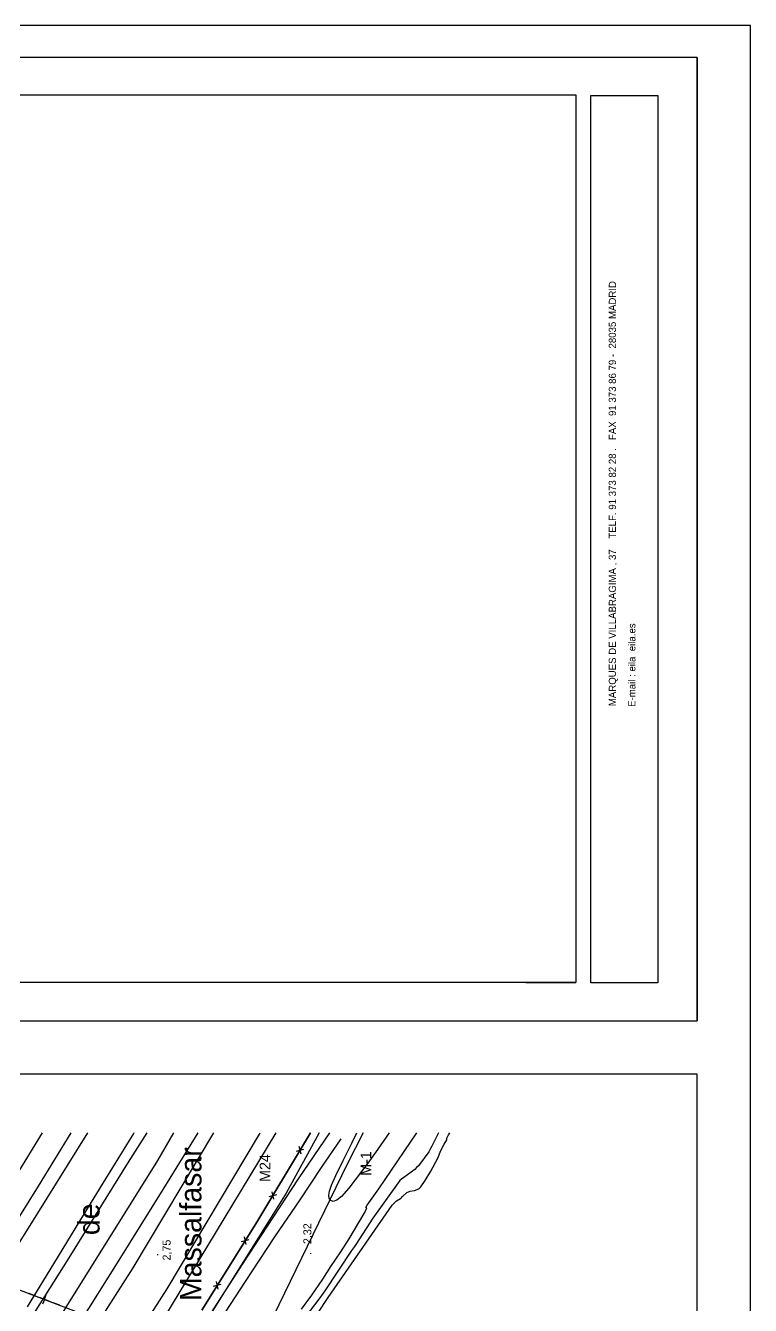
# Model space of a CAD drawing. Extents: x 731654 to 732244, y 4380181 to 4381208.
# Drawn here: x 732108.2 to 732244, y 4380967.7 to 4381207.5 of the extents above; entities that cross this region are included whole.
import ezdxf
from ezdxf.enums import TextEntityAlignment as Align

# ---------------------------------------------------------------- set-up
doc = ezdxf.new("R2010")
doc.units = 0
doc.linetypes.add('DASHED', pattern=[0])
doc.linetypes.add('HIDDEN', pattern=[0])
doc.layers.get('0').update_dxf_attribs({"linetype": 'CONTINUOUS'})
for name, color, linetype in [('1', 7, 'CONTINUOUS'), ('14', 7, 'CONTINUOUS'), ('24', 7, 'CONTINUOUS'), ('25', 7, 'CONTINUOUS'), ('39', 7, 'CONTINUOUS'), ('40', 7, 'CONTINUOUS'), ('44', 7, 'CONTINUOUS'), ('48', 7, 'CONTINUOUS'), ('50', 7, 'CONTINUOUS'), ('56', 7, 'CONTINUOUS'), ('8', 7, 'CONTINUOUS'), ('9', 7, 'CONTINUOUS'), ('PATTERN_CLASS', 7, 'CONTINUOUS')]:
    doc.layers.add(name, color=color, linetype=linetype)

msp = doc.modelspace()

# ---------------------------------------------------------------- linework, layer by layer
at = {"color": 0, "linetype": 'CONTINUOUS'}
for p, q in [((732234, 4381201.5), (732234, 4381021)), ((732201.9, 4381028.19), (732211.32, 4381028.19))]:
    msp.add_line(p, q, dxfattribs=at)
for points in [[(732211.32, 4381028.19), (732008.53, 4381028.19), (732008.53, 4381194.5), (732211.32, 4381194.5)], [(732214.08, 4381028.12), (732214.08, 4381194.41), (732226.66, 4381194.41), (732226.66, 4381028.12)]]:
    msp.add_lwpolyline(points, close=True, dxfattribs=at)
at = {"layer": '1', "color": 0, "linetype": 'CONTINUOUS'}
for p, q in [((732160.85, 4380998.75), (732161.61, 4381000)), ((732158.95, 4380996.57), (732160.36, 4380996.93)), ((732159.82, 4380996.03), (732159.48, 4380997.44)), ((732153.84, 4380988.09), (732155.26, 4380988.45)), ((732154.71, 4380987.54), (732154.37, 4380988.96)), ((732148.68, 4380979.65), (732150.09, 4380979.99)), ((732149.53, 4380979.1), (732149.22, 4380980.52)), ((732143.42, 4380971.27), (732144.84, 4380971.61)), ((732144.27, 4380970.71), (732143.96, 4380972.13))]:
    msp.add_line(p, q, dxfattribs=at)
for points in [[(732160.85, 4380998.75), (732151.34, 4380982.96), (732141.19, 4380966.77)], [(732141.19, 4380966.77), (732151.34, 4380982.96), (732160.85, 4380998.75)]]:
    msp.add_lwpolyline(points, dxfattribs=at)
at = {"layer": '14', "color": 0, "linetype": 'CONTINUOUS'}
for points in [[(731890.96, 4380638.24), (731900.26, 4380652.67), (731907.87, 4380664.54), (731914.6, 4380675.05), (731922.1, 4380686.82), (731931.47, 4380701.61), (731942.47, 4380718.96), (731954.55, 4380737.94), (731967.28, 4380757.92), (731980.37, 4380778.5), (731993.98, 4380799.96), (732008.28, 4380822.65), (732023.04, 4380846.13), (732038.06, 4380870.07), (732053.73, 4380895), (732070.01, 4380920.85), (732084.74, 4380944.17), (732096.44, 4380962.62), (732108.43, 4380981.63), (732119.86, 4381000)], [(731905.61, 4380624.96), (731921.6, 4380649.1), (731940.17, 4380678.89), (731959.37, 4380708.86), (731981.35, 4380743.53), (731998.42, 4380770.46), (732016.52, 4380799.23), (732034.73, 4380827.82), (732052.79, 4380856.71), (732071.42, 4380885.67), (732086.08, 4380908.4), (732103.85, 4380936.36), (732128.36, 4380974.71), (732143.44, 4381000)], [(731912.51, 4380621.17), (731927.93, 4380645.08), (731946.51, 4380674.88), (731965.69, 4380704.83), (731987.68, 4380739.51), (732004.76, 4380766.46), (732022.86, 4380795.23), (732041.07, 4380823.82), (732059.12, 4380852.69), (732077.73, 4380881.62), (732092.4, 4380904.36), (732110.17, 4380932.33), (732134.74, 4380970.78), (732152.03, 4380999.76), (732152.17, 4381000)], [(732128.46, 4381000), (732128.39, 4380999.89), (732123.15, 4380991.4), (732118.31, 4380983.46), (732113.42, 4380975.42), (732108.47, 4380967.38)]]:
    msp.add_lwpolyline(points, dxfattribs=at)
at = {"layer": '24', "color": 0, "linetype": 'CONTINUOUS'}
for points in [[(732187.12, 4380998.69), (732187.13, 4380998.98), (732187.46, 4380999.61), (732187.7, 4381000)], [(732162.98, 4380966.23), (732164.89, 4380969.11), (732176.89, 4380986.46), (732177.67, 4380987.23), (732178.42, 4380987.67), (732178.44, 4380987.62), (732178.48, 4380987.67), (732178.79, 4380988.08), (732179.62, 4380988.82), (732180.24, 4380989.07), (732181.07, 4380989.17), (732181.87, 4380989.48), (732182.25, 4380989.9), (732183.08, 4380991.07), (732184.12, 4380992.81), (732185.52, 4380995.38), (732185.95, 4380996.59), (732186.6, 4380997.86), (732187.12, 4380998.69)]]:
    msp.add_lwpolyline(points, dxfattribs=at)
at = {"layer": '25', "color": 0, "linetype": 'HIDDEN'}
msp.add_lwpolyline([(732135.94, 4381000), (732132.9, 4380994.81), (732115.58, 4380967.01), (732102.83, 4380946.26), (732081.51, 4380912.21), (732063.44, 4380884.46), (732047.05, 4380858.54), (732032.49, 4380834.85)], dxfattribs=at)
at = {"layer": '39', "color": 0, "linetype": 'CONTINUOUS'}
msp.add_lwpolyline([(732163.21, 4381000), (732157, 4380988.68), (732138.29, 4380958.72)], dxfattribs=at)
at = {"layer": '40', "color": 0, "linetype": 'CONTINUOUS'}
msp.add_line((732171.45, 4381000), (732168.46, 4380994.14), dxfattribs=at)
msp.add_lwpolyline([(732168.46, 4380994.14), (732149.24, 4380954.55), (731700, 4380244.54)], dxfattribs=at)
at = {"layer": '44', "color": 0, "linetype": 'CONTINUOUS'}
for points in [[(732176.33, 4381000), (732174.21, 4380996.91), (732172.32, 4380994.32), (732168.76, 4380989.62), (732167.4, 4380988.08), (732166.49, 4380987.36), (732165.83, 4380987.13), (732165.36, 4380987.33), (732165.09, 4380987.76), (732165, 4380988.35), (732165.12, 4380989.08), (732165.51, 4380990.19), (732166.32, 4380992.02), (732167.68, 4380994.84), (732169.33, 4380998.09), (732170.23, 4381000)], [(732172.14, 4380985.92), (732171.92, 4380986.02), (732172.22, 4380986.42), (732174.39, 4380989.51), (732181.51, 4381000)], [(732185.57, 4381000), (732184.31, 4380997.53), (732184.09, 4380997.08), (732183.73, 4380996.44), (732181.79, 4380993.84), (732181.42, 4380993.48), (732181.1, 4380993.12), (732179.07, 4380991.61), (732178.64, 4380991.34), (732178.31, 4380991.04), (732173.24, 4380984)], [(732159.9, 4380966.94), (732161.84, 4380969.6), (732163.92, 4380972.58), (732165.41, 4380974.92), (732167.27, 4380977.67), (732168.82, 4380980.16), (732171.83, 4380985.19), (732172.14, 4380985.92)], [(732173.24, 4380984), (732170.1, 4380979.08), (732169.8, 4380978.67), (732169.26, 4380977.92), (732164.25, 4380970.37), (732163.96, 4380969.96), (732163.15, 4380968.81), (732160.71, 4380965.67)]]:
    msp.add_lwpolyline(points, dxfattribs=at)
at = {"layer": '56', "color": 0, "linetype": 'CONTINUOUS'}
for p, q in [((732110.1, 4380969.4), (732108.87, 4380969.87)), ((732112.63, 4380968.44), (732110.81, 4380969.13)), ((732111.72, 4380968.79), (732111.38, 4380967.91)), ((732111.72, 4380968.79), (732112.07, 4380969.73)), ((732114.59, 4380967.7), (732113.35, 4380968.17))]:
    msp.add_line(p, q, dxfattribs=at)
at = {"layer": '8', "color": 0, "linetype": 'CONTINUOUS'}
for points in [[(731887.61, 4380645.52), (731895.37, 4380657.75), (731916.39, 4380691.01), (731943.97, 4380735.02), (731970.71, 4380776.8), (731995.1, 4380815.66), (732010.35, 4380840.76), (732024.91, 4380863.69), (732039.92, 4380887.44), (732059.56, 4380918.4), (732077.12, 4380945.64), (732094.4, 4380972.34), (732111.37, 4381000)], [(732167.26, 4380998.89), (732163.57, 4380993.48), (732159.55, 4380987.46), (732154.85, 4380980.51), (732149.31, 4380972.15), (732143.7, 4380963.53)]]:
    msp.add_lwpolyline(points, dxfattribs=at)
at = {"layer": '8', "color": 0, "linetype": 'DASHED'}
msp.add_lwpolyline([(732137.49, 4380957.69), (732148.93, 4380975.48), (732159.32, 4380991.38), (732165.22, 4381000)], dxfattribs=at)
at = {"layer": '9', "color": 0, "linetype": 'HIDDEN'}
for points in [[(731888.86, 4380639.81), (731900.64, 4380658.71), (731913.91, 4380680.3), (731930.35, 4380706.33), (731946.23, 4380730.89), (731959.2, 4380750.67), (731970.71, 4380768.46), (731981.14, 4380785.23), (732001.12, 4380816.85), (732025.7, 4380854.89), (732042.7, 4380881.91), (732058.67, 4380908.02), (732077.49, 4380936.98), (732093.38, 4380962.37), (732110.62, 4380990), (732116.73, 4381000)], [(732130.91, 4381000), (732127.4, 4380994.48), (732116.31, 4380976.55), (732104.4, 4380957.62), (732093.15, 4380939.6), (732082.19, 4380921.98), (732070.11, 4380903.11), (732057.55, 4380883.01), (732043.02, 4380860.34), (732028.84, 4380838.14), (732010.28, 4380808.96), (731997.6, 4380788.94), (731983.68, 4380766.73), (731970.23, 4380745.57), (731951.15, 4380715.12), (731934.47, 4380689.37), (731918.98, 4380664.77), (731913.28, 4380655.79), (731898.97, 4380633.23)], [(732155.09, 4381000), (732143.69, 4380981.19), (732132.76, 4380963.15), (732121.11, 4380944.59), (732107.28, 4380922.65), (732087.25, 4380891.91), (732071.63, 4380867.92), (732053.42, 4380839.11), (732039.42, 4380816.86), (732021.6, 4380789.76), (732009.12, 4380769.76), (731993.42, 4380744.73), (731982.13, 4380726.16), (731969.16, 4380705.36), (731958.16, 4380688.52), (731946.86, 4380670.71), (731935.73, 4380652.69), (731923.73, 4380633.31), (731914.56, 4380618.69)], [(732118.07, 4380963.88), (732125.76, 4380976.16), (732133.96, 4380989.38), (732140.52, 4381000)]]:
    msp.add_lwpolyline(points, dxfattribs=at)
at = {"layer": 'PATTERN_CLASS', "color": 0, "linetype": 'CONTINUOUS'}
for p, q in [((732029.57, 4381000), (732152.56, 4380953.27)), ((732161.61, 4381000), (732160.85, 4380998.75))]:
    msp.add_line(p, q, dxfattribs=at)
msp.add_lwpolyline([(732160.85, 4380998.75), (732151.34, 4380982.96), (732141.19, 4380966.77)], dxfattribs=at)

# ---------------------------------------------------------------- texts
at = {"color": 0, "linetype": 'CONTINUOUS'}
for s, p in [('MARQUES DE VILLABRAGIMA , 37    TELF. 91 373 82 28 .   FAX  91 373 86 79 -  28035 MADRID', (732218.81, 4381079.96)), ('E-mail : eila  eila.es', (732222.46, 4381079.82))]:
    msp.add_text(s, height=1.35, rotation=90, dxfattribs=at).set_placement(p)
at = {"layer": '39', "color": 0, "linetype": 'CONTINUOUS'}
msp.add_text('M24  ', height=2, rotation=90, dxfattribs=at).set_placement((732153.04, 4380994.15), align=Align.MIDDLE)
at = {"layer": '40', "color": 0, "linetype": 'CONTINUOUS'}
msp.add_text('M-1', height=2, rotation=90, dxfattribs=at).set_placement((732172.95, 4380991.96))
at = {"layer": '48', "color": 0, "linetype": 'CONTINUOUS'}
for s, p in [(' 2,32', (732161.74, 4380978.59)), (' 2,75', (732135.37, 4380975.52)), ('.', (732161.74, 4380977.09)), ('.', (732133.07, 4380976.89))]:
    msp.add_text(s, height=1.5, rotation=90, dxfattribs=at).set_placement(p)
at = {"layer": '50', "color": 0, "linetype": 'CONTINUOUS'}
for s, p in [('Massalfasar', (732141.14, 4380968.46)), ('de', (732122.06, 4380980.82))]:
    msp.add_text(s, height=4, rotation=90, dxfattribs=at).set_placement(p)

# ---------------------------------------------------------------- meshes
at = {"color": 0, "linetype": 'CONTINUOUS'}
mesh = msp.add_polyface(dxfattribs=at)
corners = [(731962.5, 4380181), (731654.5, 4381207.5), (732244, 4380181), (732244, 4381207.5), (731654.5, 4380181)]
mesh.append_faces([[corners[k] for k in face] for face in [(0, 1, 4), (1, 0, 2, 3)]], dxfattribs={"vtx0": -1, "color": 0})
mesh = msp.add_polyface(dxfattribs=at)
corners = [(731972.5, 4381021), (731952.26, 4381201.5), (732234, 4381201.5), (731952.26, 4381021), (732234, 4381021)]
mesh.append_faces([[corners[k] for k in face] for face in [(0, 1, 3), (1, 0, 4, 2)]], dxfattribs={"vtx0": -1, "color": 0})
mesh = msp.add_polyface(dxfattribs=at)
corners = [(732234, 4380191), (731962.5, 4381011), (731962.5, 4380191), (731664.5, 4381011), (732234, 4381011), (731664.5, 4380191)]
mesh.append_faces([[corners[k] for k in face] for face in [(1, 0, 4), (2, 3, 5)]], dxfattribs={"vtx0": -1, "color": 0})
mesh.append_faces([[corners[k] for k in face] for face in [(0, 1, 3, 2)]], dxfattribs={"vtx0": -1, "vtx2": -1, "color": 0})

doc.saveas('drawing.dxf')
